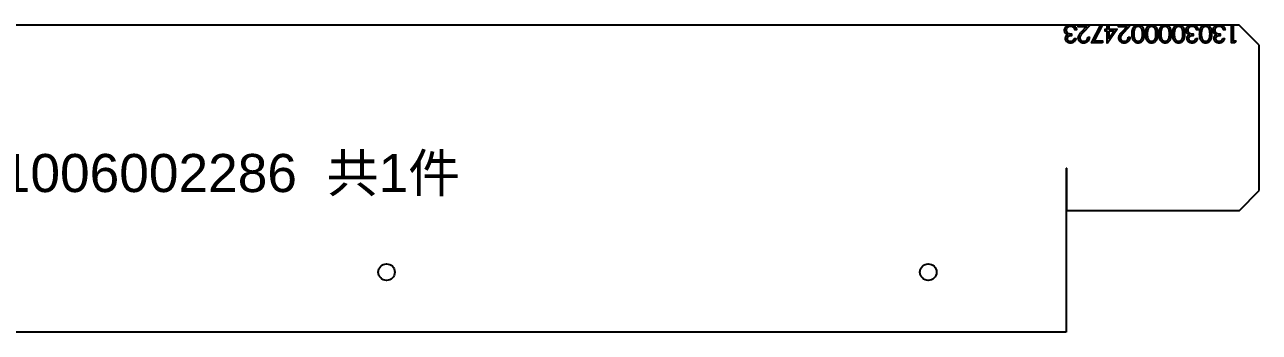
# Model space of a CAD drawing. Extents: x -16 to 22649, y -4599 to 814.
# Drawn here: x 13608.3 to 13854.5, y 190.7 to 252.1 of the extents above; entities that cross this region are included whole.
import ezdxf

# ---------------------------------------------------------------- set-up
doc = ezdxf.new("R2010")
doc.units = 0
doc.header["$MEASUREMENT"] = 0
doc.linetypes.add('CENTERX2', pattern=[20.32, 12.7, -2.54, 2.54, -2.54])
doc.layers.get('0').update_dxf_attribs({"linetype": 'CONTINUOUS'})
for name, color, linetype in [('1', 6, 'CENTERX2'), ('S1', 7, 'CONTINUOUS'), ('SLD-0', 7, 'CONTINUOUS')]:
    doc.layers.add(name, color=color, linetype=linetype)
doc.styles.get("Standard").update_dxf_attribs({"font": 'arial.ttf'})

# ---------------------------------------------------------------- blocks, each defined once
blk = doc.blocks.new('1303000024723_右底条_10100600')
at = {"layer": '1', "color": 6, "linetype": 'CONTINUOUS', "flags": 128}
for points in [[(304.11, 35.81), (304.42, 35.81), (304.42, 35.81), (304.4, 35.7), (304.36, 35.6), (304.32, 35.51), (304.28, 35.43), (304.23, 35.35), (304.17, 35.27), (304.11, 35.2), (304.04, 35.14), (303.97, 35.09), (303.9, 35.04), (303.82, 35), (303.74, 34.97), (303.65, 34.94), (303.57, 34.92), (303.48, 34.91), (303.38, 34.91), (303.38, 34.91), (303.24, 34.92), (303.11, 34.94), (302.99, 34.98), (302.86, 35.04), (302.75, 35.1), (302.65, 35.18), (302.56, 35.27), (302.49, 35.37), (302.43, 35.48), (302.39, 35.59), (302.37, 35.7), (302.36, 35.82), (302.36, 35.82), (302.37, 35.93), (302.38, 36.03), (302.42, 36.13), (302.46, 36.23), (302.52, 36.31), (302.59, 36.4), (302.67, 36.47), (302.77, 36.54), (302.77, 36.54), (302.66, 36.6), (302.56, 36.67), (302.47, 36.75), (302.39, 36.84), (302.39, 36.84), (302.34, 36.91), (302.3, 36.98), (302.26, 37.06), (302.23, 37.13), (302.21, 37.21), (302.19, 37.29), (302.18, 37.38), (302.18, 37.46), (302.18, 37.46), (302.19, 37.61), (302.22, 37.75), (302.27, 37.89), (302.34, 38.03), (302.43, 38.15), (302.53, 38.27), (302.64, 38.36), (302.77, 38.44), (302.92, 38.51), (303.07, 38.55), (303.22, 38.58), (303.39, 38.59), (303.39, 38.59), (303.5, 38.59), (303.61, 38.57), (303.71, 38.55), (303.81, 38.52), (303.9, 38.49), (303.99, 38.44), (304.08, 38.39), (304.16, 38.33), (304.23, 38.26), (304.3, 38.18), (304.36, 38.1), (304.41, 38), (304.46, 37.9), (304.5, 37.8), (304.53, 37.68), (304.56, 37.56), (304.56, 37.56), (304.24, 37.56), (304.24, 37.56), (304.22, 37.64), (304.19, 37.71), (304.16, 37.78), (304.13, 37.85), (304.09, 37.9), (304.05, 37.96), (304.01, 38), (303.97, 38.04), (303.97, 38.04), (303.91, 38.09), (303.85, 38.12), (303.78, 38.16), (303.71, 38.18), (303.63, 38.2), (303.55, 38.22), (303.47, 38.23), (303.38, 38.23), (303.38, 38.23), (303.29, 38.23), (303.19, 38.22), (303.1, 38.2), (303.02, 38.18), (302.94, 38.14), (302.87, 38.11), (302.8, 38.06), (302.74, 38.01), (302.68, 37.95), (302.63, 37.89), (302.59, 37.83), (302.55, 37.77), (302.53, 37.7), (302.51, 37.63), (302.5, 37.56), (302.49, 37.49), (302.49, 37.49), (302.5, 37.39), (302.52, 37.3), (302.56, 37.21), (302.61, 37.12), (302.68, 37.04), (302.76, 36.97), (302.84, 36.91), (302.94, 36.86), (302.99, 36.84), (303.06, 36.82), (303.12, 36.8), (303.2, 36.79), (303.28, 36.78), (303.37, 36.76), (303.47, 36.76), (303.57, 36.75), (303.57, 36.75), (303.57, 36.39), (303.57, 36.39), (303.44, 36.39), (303.32, 36.37), (303.2, 36.34), (303.09, 36.31), (302.99, 36.26), (302.9, 36.21), (302.83, 36.16), (302.77, 36.1), (302.73, 36.03), (302.7, 35.96), (302.68, 35.89), (302.67, 35.82), (302.67, 35.82), (302.68, 35.76), (302.69, 35.71), (302.7, 35.66), (302.72, 35.61), (302.75, 35.56), (302.79, 35.52), (302.83, 35.47), (302.87, 35.43), (302.92, 35.39), (302.98, 35.36), (303.04, 35.33), (303.1, 35.31), (303.16, 35.29), (303.23, 35.28), (303.3, 35.27), (303.38, 35.27), (303.38, 35.27), (303.5, 35.28), (303.61, 35.3), (303.71, 35.34), (303.8, 35.39), (303.85, 35.43), (303.89, 35.46), (303.93, 35.51), (303.97, 35.56), (304.01, 35.61), (304.04, 35.67), (304.08, 35.74), (304.11, 35.81)], [(306.8, 36.08), (307.12, 36.08), (307.12, 36.08), (307.11, 35.95), (307.09, 35.83), (307.06, 35.72), (307.02, 35.61), (306.98, 35.51), (306.92, 35.41), (306.85, 35.32), (306.78, 35.24), (306.69, 35.16), (306.6, 35.09), (306.51, 35.04), (306.41, 34.99), (306.31, 34.96), (306.2, 34.93), (306.09, 34.92), (305.97, 34.91), (305.97, 34.91), (305.86, 34.92), (305.75, 34.93), (305.65, 34.95), (305.55, 34.99), (305.45, 35.03), (305.37, 35.08), (305.28, 35.15), (305.21, 35.22), (305.14, 35.3), (305.08, 35.38), (305.03, 35.47), (304.99, 35.56), (304.96, 35.65), (304.93, 35.75), (304.92, 35.85), (304.92, 35.95), (304.92, 35.95), (304.93, 36.1), (304.95, 36.24), (305, 36.37), (305.06, 36.51), (305.1, 36.57), (305.15, 36.65), (305.21, 36.73), (305.27, 36.81), (305.35, 36.9), (305.43, 37), (305.52, 37.1), (305.62, 37.21), (305.62, 37.21), (306.5, 38.14), (306.5, 38.14), (304.87, 38.14), (304.87, 38.14), (304.87, 38.5), (304.87, 38.5), (307.25, 38.5), (307.25, 38.5), (305.89, 37.05), (305.89, 37.05), (305.79, 36.95), (305.7, 36.85), (305.62, 36.76), (305.55, 36.68), (305.49, 36.6), (305.44, 36.53), (305.39, 36.47), (305.36, 36.42), (305.3, 36.31), (305.26, 36.2), (305.24, 36.09), (305.23, 35.98), (305.23, 35.98), (305.23, 35.91), (305.24, 35.84), (305.26, 35.77), (305.29, 35.71), (305.32, 35.65), (305.35, 35.59), (305.4, 35.53), (305.45, 35.48), (305.51, 35.43), (305.57, 35.39), (305.63, 35.35), (305.7, 35.32), (305.77, 35.3), (305.84, 35.28), (305.91, 35.27), (305.99, 35.27), (305.99, 35.27), (306.07, 35.27), (306.15, 35.28), (306.23, 35.3), (306.3, 35.32), (306.37, 35.35), (306.43, 35.39), (306.49, 35.43), (306.55, 35.48), (306.6, 35.54), (306.65, 35.6), (306.69, 35.66), (306.72, 35.74), (306.75, 35.81), (306.77, 35.9), (306.79, 35.98), (306.8, 36.08)], [(309.72, 35), (307.56, 35), (307.56, 35), (309.4, 38.59), (309.4, 38.59), (309.68, 38.44), (309.68, 38.44), (308.1, 35.36), (308.1, 35.36), (309.72, 35.36), (309.72, 35.36), (309.72, 35)], [(310.72, 34.91), (310.66, 34.91), (310.66, 34.91), (310.66, 37.33), (310.66, 37.33), (310.26, 37.33), (310.26, 37.33), (310.26, 37.69), (310.26, 37.69), (310.66, 37.69), (310.66, 37.69), (310.66, 38.5), (310.66, 38.5), (310.97, 38.5), (310.97, 38.5), (310.97, 37.69), (310.97, 37.69), (312.63, 37.69), (312.63, 37.69), (310.72, 34.91)], [(310.97, 37.33), (310.97, 35.81), (310.97, 35.81), (312.02, 37.33), (312.02, 37.33), (310.97, 37.33)], [(314.88, 36.08), (315.19, 36.08), (315.19, 36.08), (315.18, 35.95), (315.17, 35.83), (315.14, 35.72), (315.1, 35.61), (315.05, 35.51), (315, 35.41), (314.93, 35.32), (314.85, 35.24), (314.77, 35.16), (314.68, 35.09), (314.59, 35.04), (314.49, 34.99), (314.39, 34.96), (314.28, 34.93), (314.17, 34.92), (314.05, 34.91), (314.05, 34.91), (313.94, 34.92), (313.83, 34.93), (313.72, 34.95), (313.62, 34.99), (313.53, 35.03), (313.44, 35.08), (313.36, 35.15), (313.29, 35.22), (313.22, 35.3), (313.16, 35.38), (313.11, 35.47), (313.07, 35.56), (313.03, 35.65), (313.01, 35.75), (313, 35.85), (312.99, 35.95), (312.99, 35.95), (313, 36.1), (313.03, 36.24), (313.07, 36.37), (313.14, 36.51), (313.18, 36.57), (313.23, 36.65), (313.29, 36.73), (313.35, 36.81), (313.43, 36.9), (313.51, 37), (313.6, 37.1), (313.7, 37.21), (313.7, 37.21), (314.58, 38.14), (314.58, 38.14), (312.95, 38.14), (312.95, 38.14), (312.95, 38.5), (312.95, 38.5), (315.33, 38.5), (315.33, 38.5), (313.97, 37.05), (313.97, 37.05), (313.87, 36.95), (313.78, 36.85), (313.7, 36.76), (313.63, 36.68), (313.57, 36.6), (313.51, 36.53), (313.47, 36.47), (313.43, 36.42), (313.38, 36.31), (313.34, 36.2), (313.32, 36.09), (313.31, 35.98), (313.31, 35.98), (313.31, 35.91), (313.32, 35.84), (313.34, 35.77), (313.36, 35.71), (313.39, 35.65), (313.43, 35.59), (313.48, 35.53), (313.53, 35.48), (313.58, 35.43), (313.64, 35.39), (313.71, 35.35), (313.77, 35.32), (313.84, 35.3), (313.91, 35.28), (313.99, 35.27), (314.07, 35.27), (314.07, 35.27), (314.15, 35.27), (314.23, 35.28), (314.3, 35.3), (314.37, 35.32), (314.44, 35.35), (314.51, 35.39), (314.57, 35.43), (314.63, 35.48), (314.68, 35.54), (314.72, 35.6), (314.76, 35.66), (314.8, 35.74), (314.83, 35.81), (314.85, 35.9), (314.87, 35.98), (314.88, 36.08)], [(318.02, 36.75), (318.02, 36.58), (318.01, 36.42), (318, 36.28), (317.98, 36.14), (317.96, 36.01), (317.94, 35.89), (317.91, 35.78), (317.87, 35.68), (317.83, 35.59), (317.79, 35.5), (317.74, 35.42), (317.69, 35.35), (317.64, 35.28), (317.58, 35.21), (317.52, 35.16), (317.45, 35.11), (317.38, 35.06), (317.31, 35.02), (317.24, 34.99), (317.17, 34.96), (317.09, 34.94), (317.01, 34.92), (316.93, 34.91), (316.85, 34.91), (316.85, 34.91), (316.77, 34.91), (316.68, 34.92), (316.6, 34.94), (316.53, 34.96), (316.45, 34.99), (316.38, 35.02), (316.3, 35.06), (316.24, 35.11), (316.17, 35.16), (316.11, 35.22), (316.05, 35.28), (315.99, 35.35), (315.94, 35.43), (315.89, 35.51), (315.84, 35.6), (315.8, 35.7), (315.76, 35.8), (315.73, 35.91), (315.7, 36.03), (315.68, 36.16), (315.66, 36.29), (315.65, 36.44), (315.64, 36.59), (315.64, 36.75), (315.64, 36.75), (315.64, 36.91), (315.65, 37.06), (315.66, 37.21), (315.68, 37.34), (315.7, 37.47), (315.73, 37.59), (315.76, 37.7), (315.8, 37.8), (315.84, 37.9), (315.89, 37.98), (315.93, 38.07), (315.99, 38.14), (316.04, 38.21), (316.1, 38.28), (316.17, 38.34), (316.23, 38.39), (316.3, 38.44), (316.38, 38.48), (316.45, 38.51), (316.53, 38.54), (316.6, 38.56), (316.68, 38.58), (316.77, 38.59), (316.85, 38.59), (316.85, 38.59), (316.93, 38.59), (317.01, 38.58), (317.09, 38.56), (317.17, 38.54), (317.24, 38.51), (317.31, 38.48), (317.38, 38.44), (317.45, 38.4), (317.52, 38.35), (317.58, 38.29), (317.64, 38.23), (317.69, 38.16), (317.74, 38.08), (317.79, 38), (317.83, 37.91), (317.87, 37.82), (317.9, 37.72), (317.94, 37.61), (317.96, 37.49), (317.98, 37.36), (318, 37.22), (318.01, 37.08), (318.02, 36.92), (318.02, 36.75)], [(317.71, 36.75), (317.7, 36.89), (317.7, 37.02), (317.69, 37.14), (317.68, 37.26), (317.66, 37.36), (317.64, 37.46), (317.62, 37.55), (317.6, 37.63), (317.57, 37.7), (317.54, 37.77), (317.5, 37.83), (317.47, 37.89), (317.42, 37.94), (317.38, 37.99), (317.33, 38.04), (317.28, 38.08), (317.18, 38.14), (317.07, 38.19), (316.95, 38.22), (316.84, 38.23), (316.84, 38.23), (316.72, 38.22), (316.61, 38.19), (316.5, 38.15), (316.4, 38.08), (316.35, 38.04), (316.3, 38), (316.26, 37.95), (316.22, 37.89), (316.18, 37.83), (316.15, 37.77), (316.12, 37.7), (316.09, 37.63), (316.09, 37.63), (316.06, 37.54), (316.03, 37.44), (316.01, 37.33), (315.99, 37.23), (315.97, 37.12), (315.96, 37), (315.96, 36.88), (315.96, 36.75), (315.96, 36.75), (315.96, 36.62), (315.96, 36.5), (315.97, 36.39), (315.98, 36.28), (316, 36.18), (316.02, 36.08), (316.05, 35.99), (316.07, 35.9), (316.1, 35.82), (316.14, 35.75), (316.17, 35.68), (316.21, 35.62), (316.26, 35.56), (316.3, 35.51), (316.35, 35.46), (316.4, 35.42), (316.5, 35.35), (316.61, 35.31), (316.72, 35.28), (316.84, 35.27), (316.84, 35.27), (316.95, 35.28), (317.07, 35.31), (317.18, 35.35), (317.28, 35.42), (317.33, 35.46), (317.38, 35.51), (317.42, 35.56), (317.46, 35.61), (317.5, 35.67), (317.54, 35.73), (317.57, 35.8), (317.6, 35.87), (317.62, 35.95), (317.64, 36.04), (317.66, 36.13), (317.68, 36.24), (317.69, 36.35), (317.7, 36.48), (317.7, 36.61), (317.71, 36.75)], [(320.71, 36.75), (320.71, 36.58), (320.7, 36.42), (320.69, 36.28), (320.67, 36.14), (320.65, 36.01), (320.63, 35.89), (320.6, 35.78), (320.56, 35.68), (320.53, 35.59), (320.48, 35.5), (320.44, 35.42), (320.38, 35.35), (320.33, 35.28), (320.27, 35.21), (320.21, 35.16), (320.15, 35.11), (320.08, 35.06), (320.01, 35.02), (319.93, 34.99), (319.86, 34.96), (319.78, 34.94), (319.7, 34.92), (319.62, 34.91), (319.54, 34.91), (319.54, 34.91), (319.46, 34.91), (319.38, 34.92), (319.3, 34.94), (319.22, 34.96), (319.14, 34.99), (319.07, 35.02), (319, 35.06), (318.93, 35.11), (318.86, 35.16), (318.8, 35.22), (318.74, 35.28), (318.68, 35.35), (318.63, 35.43), (318.58, 35.51), (318.54, 35.6), (318.49, 35.7), (318.46, 35.8), (318.42, 35.91), (318.4, 36.03), (318.37, 36.16), (318.36, 36.29), (318.34, 36.44), (318.34, 36.59), (318.33, 36.75), (318.33, 36.75), (318.34, 36.91), (318.34, 37.06), (318.36, 37.21), (318.37, 37.34), (318.4, 37.47), (318.42, 37.59), (318.45, 37.7), (318.49, 37.8), (318.53, 37.9), (318.58, 37.98), (318.63, 38.07), (318.68, 38.14), (318.73, 38.21), (318.79, 38.28), (318.86, 38.34), (318.93, 38.39), (319, 38.44), (319.07, 38.48), (319.14, 38.51), (319.22, 38.54), (319.3, 38.56), (319.38, 38.58), (319.46, 38.59), (319.54, 38.59), (319.54, 38.59), (319.62, 38.59), (319.7, 38.58), (319.78, 38.56), (319.86, 38.54), (319.93, 38.51), (320, 38.48), (320.07, 38.44), (320.14, 38.4), (320.21, 38.35), (320.27, 38.29), (320.33, 38.23), (320.38, 38.16), (320.43, 38.08), (320.48, 38), (320.52, 37.91), (320.56, 37.82), (320.6, 37.72), (320.63, 37.61), (320.65, 37.49), (320.67, 37.36), (320.69, 37.22), (320.7, 37.08), (320.71, 36.92), (320.71, 36.75)], [(320.4, 36.75), (320.4, 36.89), (320.39, 37.02), (320.38, 37.14), (320.37, 37.26), (320.36, 37.36), (320.34, 37.46), (320.32, 37.55), (320.29, 37.63), (320.26, 37.7), (320.23, 37.77), (320.2, 37.83), (320.16, 37.89), (320.12, 37.94), (320.07, 37.99), (320.02, 38.04), (319.97, 38.08), (319.87, 38.14), (319.76, 38.19), (319.65, 38.22), (319.53, 38.23), (319.53, 38.23), (319.42, 38.22), (319.3, 38.19), (319.2, 38.15), (319.09, 38.08), (319.04, 38.04), (318.99, 38), (318.95, 37.95), (318.91, 37.89), (318.87, 37.83), (318.84, 37.77), (318.81, 37.7), (318.78, 37.63), (318.78, 37.63), (318.75, 37.54), (318.72, 37.44), (318.7, 37.33), (318.68, 37.23), (318.67, 37.12), (318.66, 37), (318.65, 36.88), (318.65, 36.75), (318.65, 36.75), (318.65, 36.62), (318.65, 36.5), (318.66, 36.39), (318.68, 36.28), (318.69, 36.18), (318.71, 36.08), (318.74, 35.99), (318.77, 35.9), (318.8, 35.82), (318.83, 35.75), (318.87, 35.68), (318.91, 35.62), (318.95, 35.56), (318.99, 35.51), (319.04, 35.46), (319.09, 35.42), (319.2, 35.35), (319.31, 35.31), (319.42, 35.28), (319.53, 35.27), (319.53, 35.27), (319.65, 35.28), (319.76, 35.31), (319.87, 35.35), (319.97, 35.42), (320.02, 35.46), (320.07, 35.51), (320.12, 35.56), (320.16, 35.61), (320.19, 35.67), (320.23, 35.73), (320.26, 35.8), (320.29, 35.87), (320.31, 35.95), (320.34, 36.04), (320.36, 36.13), (320.37, 36.24), (320.38, 36.35), (320.39, 36.48), (320.4, 36.61), (320.4, 36.75)], [(323.4, 36.75), (323.4, 36.58), (323.39, 36.42), (323.38, 36.28), (323.37, 36.14), (323.35, 36.01), (323.32, 35.89), (323.29, 35.78), (323.26, 35.68), (323.22, 35.59), (323.17, 35.5), (323.13, 35.42), (323.08, 35.35), (323.02, 35.28), (322.97, 35.21), (322.9, 35.16), (322.84, 35.11), (322.77, 35.06), (322.7, 35.02), (322.63, 34.99), (322.55, 34.96), (322.47, 34.94), (322.4, 34.92), (322.32, 34.91), (322.23, 34.91), (322.23, 34.91), (322.15, 34.91), (322.07, 34.92), (321.99, 34.94), (321.91, 34.96), (321.84, 34.99), (321.76, 35.02), (321.69, 35.06), (321.62, 35.11), (321.55, 35.16), (321.49, 35.22), (321.43, 35.28), (321.37, 35.35), (321.32, 35.43), (321.27, 35.51), (321.23, 35.6), (321.19, 35.7), (321.15, 35.8), (321.12, 35.91), (321.09, 36.03), (321.07, 36.16), (321.05, 36.29), (321.04, 36.44), (321.03, 36.59), (321.03, 36.75), (321.03, 36.75), (321.03, 36.91), (321.04, 37.06), (321.05, 37.21), (321.06, 37.34), (321.09, 37.47), (321.11, 37.59), (321.15, 37.7), (321.18, 37.8), (321.22, 37.9), (321.27, 37.98), (321.32, 38.07), (321.37, 38.14), (321.43, 38.21), (321.49, 38.28), (321.55, 38.34), (321.62, 38.39), (321.69, 38.44), (321.76, 38.48), (321.83, 38.51), (321.91, 38.54), (321.99, 38.56), (322.07, 38.58), (322.15, 38.59), (322.23, 38.59), (322.23, 38.59), (322.32, 38.59), (322.4, 38.58), (322.47, 38.56), (322.55, 38.54), (322.62, 38.51), (322.7, 38.48), (322.77, 38.44), (322.84, 38.4), (322.9, 38.35), (322.96, 38.29), (323.02, 38.23), (323.07, 38.16), (323.12, 38.08), (323.17, 38), (323.21, 37.91), (323.25, 37.82), (323.29, 37.72), (323.32, 37.61), (323.34, 37.49), (323.37, 37.36), (323.38, 37.22), (323.39, 37.08), (323.4, 36.92), (323.4, 36.75)], [(323.09, 36.75), (323.09, 36.89), (323.08, 37.02), (323.07, 37.14), (323.06, 37.26), (323.05, 37.36), (323.03, 37.46), (323.01, 37.55), (322.98, 37.63), (322.95, 37.7), (322.92, 37.77), (322.89, 37.83), (322.85, 37.89), (322.81, 37.94), (322.76, 37.99), (322.72, 38.04), (322.67, 38.08), (322.56, 38.14), (322.45, 38.19), (322.34, 38.22), (322.22, 38.23), (322.22, 38.23), (322.11, 38.22), (322, 38.19), (321.89, 38.15), (321.78, 38.08), (321.73, 38.04), (321.69, 38), (321.64, 37.95), (321.6, 37.89), (321.57, 37.83), (321.53, 37.77), (321.5, 37.7), (321.47, 37.63), (321.47, 37.63), (321.44, 37.54), (321.41, 37.44), (321.39, 37.33), (321.37, 37.23), (321.36, 37.12), (321.35, 37), (321.34, 36.88), (321.34, 36.75), (321.34, 36.75), (321.34, 36.62), (321.35, 36.5), (321.36, 36.39), (321.37, 36.28), (321.39, 36.18), (321.41, 36.08), (321.43, 35.99), (321.46, 35.9), (321.49, 35.82), (321.52, 35.75), (321.56, 35.68), (321.6, 35.62), (321.64, 35.56), (321.69, 35.51), (321.73, 35.46), (321.78, 35.42), (321.89, 35.35), (322, 35.31), (322.11, 35.28), (322.22, 35.27), (322.22, 35.27), (322.34, 35.28), (322.45, 35.31), (322.56, 35.35), (322.67, 35.42), (322.72, 35.46), (322.76, 35.51), (322.81, 35.56), (322.85, 35.61), (322.89, 35.67), (322.92, 35.73), (322.95, 35.8), (322.98, 35.87), (323.01, 35.95), (323.03, 36.04), (323.05, 36.13), (323.06, 36.24), (323.07, 36.35), (323.08, 36.48), (323.09, 36.61), (323.09, 36.75)], [(326.1, 36.75), (326.09, 36.58), (326.09, 36.42), (326.08, 36.28), (326.06, 36.14), (326.04, 36.01), (326.01, 35.89), (325.98, 35.78), (325.95, 35.68), (325.91, 35.59), (325.87, 35.5), (325.82, 35.42), (325.77, 35.35), (325.72, 35.28), (325.66, 35.21), (325.6, 35.16), (325.53, 35.11), (325.46, 35.06), (325.39, 35.02), (325.32, 34.99), (325.24, 34.96), (325.17, 34.94), (325.09, 34.92), (325.01, 34.91), (324.93, 34.91), (324.93, 34.91), (324.84, 34.91), (324.76, 34.92), (324.68, 34.94), (324.6, 34.96), (324.53, 34.99), (324.45, 35.02), (324.38, 35.06), (324.31, 35.11), (324.25, 35.16), (324.18, 35.22), (324.12, 35.28), (324.07, 35.35), (324.01, 35.43), (323.96, 35.51), (323.92, 35.6), (323.88, 35.7), (323.84, 35.8), (323.81, 35.91), (323.78, 36.03), (323.76, 36.16), (323.74, 36.29), (323.73, 36.44), (323.72, 36.59), (323.72, 36.75), (323.72, 36.75), (323.72, 36.91), (323.73, 37.06), (323.74, 37.21), (323.76, 37.34), (323.78, 37.47), (323.81, 37.59), (323.84, 37.7), (323.88, 37.8), (323.92, 37.9), (323.96, 37.98), (324.01, 38.07), (324.06, 38.14), (324.12, 38.21), (324.18, 38.28), (324.24, 38.34), (324.31, 38.39), (324.38, 38.44), (324.45, 38.48), (324.53, 38.51), (324.6, 38.54), (324.68, 38.56), (324.76, 38.58), (324.84, 38.59), (324.93, 38.59), (324.93, 38.59), (325.01, 38.59), (325.09, 38.58), (325.17, 38.56), (325.24, 38.54), (325.32, 38.51), (325.39, 38.48), (325.46, 38.44), (325.53, 38.4), (325.59, 38.35), (325.65, 38.29), (325.71, 38.23), (325.77, 38.16), (325.82, 38.08), (325.86, 38), (325.91, 37.91), (325.95, 37.82), (325.98, 37.72), (326.01, 37.61), (326.04, 37.49), (326.06, 37.36), (326.08, 37.22), (326.09, 37.08), (326.09, 36.92), (326.1, 36.75)], [(325.78, 36.75), (325.78, 36.89), (325.78, 37.02), (325.77, 37.14), (325.76, 37.26), (325.74, 37.36), (325.72, 37.46), (325.7, 37.55), (325.67, 37.63), (325.65, 37.7), (325.61, 37.77), (325.58, 37.83), (325.54, 37.89), (325.5, 37.94), (325.46, 37.99), (325.41, 38.04), (325.36, 38.08), (325.25, 38.14), (325.14, 38.19), (325.03, 38.22), (324.92, 38.23), (324.92, 38.23), (324.8, 38.22), (324.69, 38.19), (324.58, 38.15), (324.48, 38.08), (324.43, 38.04), (324.38, 38), (324.34, 37.95), (324.29, 37.89), (324.26, 37.83), (324.22, 37.77), (324.19, 37.7), (324.16, 37.63), (324.16, 37.63), (324.13, 37.54), (324.11, 37.44), (324.08, 37.33), (324.07, 37.23), (324.05, 37.12), (324.04, 37), (324.03, 36.88), (324.03, 36.75), (324.03, 36.75), (324.03, 36.62), (324.04, 36.5), (324.05, 36.39), (324.06, 36.28), (324.08, 36.18), (324.1, 36.08), (324.12, 35.99), (324.15, 35.9), (324.18, 35.82), (324.21, 35.75), (324.25, 35.68), (324.29, 35.62), (324.33, 35.56), (324.38, 35.51), (324.43, 35.46), (324.48, 35.42), (324.58, 35.35), (324.69, 35.31), (324.8, 35.28), (324.92, 35.27), (324.92, 35.27), (325.03, 35.28), (325.14, 35.31), (325.25, 35.35), (325.36, 35.42), (325.41, 35.46), (325.46, 35.51), (325.5, 35.56), (325.54, 35.61), (325.58, 35.67), (325.61, 35.73), (325.65, 35.8), (325.67, 35.87), (325.7, 35.95), (325.72, 36.04), (325.74, 36.13), (325.75, 36.24), (325.77, 36.35), (325.78, 36.48), (325.78, 36.61), (325.78, 36.75)], [(328.34, 35.81), (328.65, 35.81), (328.65, 35.81), (328.63, 35.7), (328.59, 35.6), (328.55, 35.51), (328.51, 35.43), (328.46, 35.35), (328.4, 35.27), (328.34, 35.2), (328.27, 35.14), (328.2, 35.09), (328.13, 35.04), (328.05, 35), (327.97, 34.97), (327.88, 34.94), (327.8, 34.92), (327.71, 34.91), (327.61, 34.91), (327.61, 34.91), (327.48, 34.92), (327.34, 34.94), (327.22, 34.98), (327.09, 35.04), (326.98, 35.1), (326.88, 35.18), (326.79, 35.27), (326.72, 35.37), (326.66, 35.48), (326.62, 35.59), (326.6, 35.7), (326.59, 35.82), (326.59, 35.82), (326.6, 35.93), (326.61, 36.03), (326.65, 36.13), (326.69, 36.23), (326.75, 36.31), (326.82, 36.4), (326.9, 36.47), (327, 36.54), (327, 36.54), (326.89, 36.6), (326.79, 36.67), (326.7, 36.75), (326.62, 36.84), (326.62, 36.84), (326.57, 36.91), (326.53, 36.98), (326.49, 37.06), (326.46, 37.13), (326.44, 37.21), (326.42, 37.29), (326.41, 37.38), (326.41, 37.46), (326.41, 37.46), (326.42, 37.61), (326.45, 37.75), (326.5, 37.89), (326.57, 38.03), (326.66, 38.15), (326.76, 38.27), (326.87, 38.36), (327, 38.44), (327.15, 38.51), (327.3, 38.55), (327.45, 38.58), (327.62, 38.59), (327.62, 38.59), (327.73, 38.59), (327.84, 38.57), (327.94, 38.55), (328.04, 38.52), (328.14, 38.49), (328.22, 38.44), (328.31, 38.39), (328.39, 38.33), (328.46, 38.26), (328.53, 38.18), (328.59, 38.1), (328.64, 38), (328.69, 37.9), (328.73, 37.8), (328.76, 37.68), (328.79, 37.56), (328.79, 37.56), (328.47, 37.56), (328.47, 37.56), (328.45, 37.64), (328.42, 37.71), (328.39, 37.78), (328.36, 37.85), (328.32, 37.9), (328.28, 37.96), (328.24, 38), (328.2, 38.04), (328.2, 38.04), (328.14, 38.09), (328.08, 38.12), (328.01, 38.16), (327.94, 38.18), (327.86, 38.2), (327.79, 38.22), (327.7, 38.23), (327.62, 38.23), (327.62, 38.23), (327.52, 38.23), (327.42, 38.22), (327.34, 38.2), (327.25, 38.18), (327.17, 38.14), (327.1, 38.11), (327.03, 38.06), (326.97, 38.01), (326.91, 37.95), (326.86, 37.89), (326.82, 37.83), (326.79, 37.77), (326.76, 37.7), (326.74, 37.63), (326.73, 37.56), (326.72, 37.49), (326.72, 37.49), (326.73, 37.39), (326.75, 37.3), (326.79, 37.21), (326.85, 37.12), (326.91, 37.04), (326.99, 36.97), (327.07, 36.91), (327.17, 36.86), (327.22, 36.84), (327.29, 36.82), (327.35, 36.8), (327.43, 36.79), (327.51, 36.78), (327.6, 36.76), (327.7, 36.76), (327.8, 36.75), (327.8, 36.75), (327.8, 36.39), (327.8, 36.39), (327.67, 36.39), (327.55, 36.37), (327.43, 36.34), (327.32, 36.31), (327.22, 36.26), (327.13, 36.21), (327.06, 36.16), (327, 36.1), (326.96, 36.03), (326.93, 35.96), (326.91, 35.89), (326.9, 35.82), (326.9, 35.82), (326.91, 35.76), (326.92, 35.71), (326.93, 35.66), (326.95, 35.61), (326.98, 35.56), (327.02, 35.52), (327.06, 35.47), (327.1, 35.43), (327.15, 35.39), (327.21, 35.36), (327.27, 35.33), (327.33, 35.31), (327.39, 35.29), (327.46, 35.28), (327.53, 35.27), (327.61, 35.27), (327.61, 35.27), (327.73, 35.28), (327.84, 35.3), (327.94, 35.34), (328.04, 35.39), (328.08, 35.43), (328.12, 35.46), (328.16, 35.51), (328.2, 35.56), (328.24, 35.61), (328.27, 35.67), (328.31, 35.74), (328.34, 35.81)], [(331.48, 36.75), (331.48, 36.58), (331.47, 36.42), (331.46, 36.28), (331.44, 36.14), (331.42, 36.01), (331.4, 35.89), (331.37, 35.78), (331.33, 35.68), (331.29, 35.59), (331.25, 35.5), (331.2, 35.42), (331.15, 35.35), (331.1, 35.28), (331.04, 35.21), (330.98, 35.16), (330.91, 35.11), (330.85, 35.06), (330.78, 35.02), (330.7, 34.99), (330.63, 34.96), (330.55, 34.94), (330.47, 34.92), (330.39, 34.91), (330.31, 34.91), (330.31, 34.91), (330.23, 34.91), (330.15, 34.92), (330.07, 34.94), (329.99, 34.96), (329.91, 34.99), (329.84, 35.02), (329.77, 35.06), (329.7, 35.11), (329.63, 35.16), (329.57, 35.22), (329.51, 35.28), (329.45, 35.35), (329.4, 35.43), (329.35, 35.51), (329.3, 35.6), (329.26, 35.7), (329.23, 35.8), (329.19, 35.91), (329.16, 36.03), (329.14, 36.16), (329.12, 36.29), (329.11, 36.44), (329.11, 36.59), (329.1, 36.75), (329.1, 36.75), (329.11, 36.91), (329.11, 37.06), (329.12, 37.21), (329.14, 37.34), (329.16, 37.47), (329.19, 37.59), (329.22, 37.7), (329.26, 37.8), (329.3, 37.9), (329.35, 37.98), (329.39, 38.07), (329.45, 38.14), (329.5, 38.21), (329.56, 38.28), (329.63, 38.34), (329.7, 38.39), (329.77, 38.44), (329.84, 38.48), (329.91, 38.51), (329.99, 38.54), (330.07, 38.56), (330.15, 38.58), (330.23, 38.59), (330.31, 38.59), (330.31, 38.59), (330.39, 38.59), (330.47, 38.58), (330.55, 38.56), (330.63, 38.54), (330.7, 38.51), (330.77, 38.48), (330.84, 38.44), (330.91, 38.4), (330.98, 38.35), (331.04, 38.29), (331.1, 38.23), (331.15, 38.16), (331.2, 38.08), (331.25, 38), (331.29, 37.91), (331.33, 37.82), (331.37, 37.72), (331.4, 37.61), (331.42, 37.49), (331.44, 37.36), (331.46, 37.22), (331.47, 37.08), (331.48, 36.92), (331.48, 36.75)], [(331.17, 36.75), (331.17, 36.89), (331.16, 37.02), (331.15, 37.14), (331.14, 37.26), (331.12, 37.36), (331.11, 37.46), (331.08, 37.55), (331.06, 37.63), (331.03, 37.7), (331, 37.77), (330.96, 37.83), (330.93, 37.89), (330.89, 37.94), (330.84, 37.99), (330.79, 38.04), (330.74, 38.08), (330.64, 38.14), (330.53, 38.19), (330.42, 38.22), (330.3, 38.23), (330.3, 38.23), (330.18, 38.22), (330.07, 38.19), (329.96, 38.15), (329.86, 38.08), (329.81, 38.04), (329.76, 38), (329.72, 37.95), (329.68, 37.89), (329.64, 37.83), (329.61, 37.77), (329.58, 37.7), (329.55, 37.63), (329.55, 37.63), (329.52, 37.54), (329.49, 37.44), (329.47, 37.33), (329.45, 37.23), (329.44, 37.12), (329.43, 37), (329.42, 36.88), (329.42, 36.75), (329.42, 36.75), (329.42, 36.62), (329.42, 36.5), (329.43, 36.39), (329.45, 36.28), (329.46, 36.18), (329.48, 36.08), (329.51, 35.99), (329.53, 35.9), (329.57, 35.82), (329.6, 35.75), (329.64, 35.68), (329.67, 35.62), (329.72, 35.56), (329.76, 35.51), (329.81, 35.46), (329.86, 35.42), (329.97, 35.35), (330.07, 35.31), (330.19, 35.28), (330.3, 35.27), (330.3, 35.27), (330.42, 35.28), (330.53, 35.31), (330.64, 35.35), (330.74, 35.42), (330.79, 35.46), (330.84, 35.51), (330.88, 35.56), (330.93, 35.61), (330.96, 35.67), (331, 35.73), (331.03, 35.8), (331.06, 35.87), (331.08, 35.95), (331.11, 36.04), (331.12, 36.13), (331.14, 36.24), (331.15, 36.35), (331.16, 36.48), (331.17, 36.61), (331.17, 36.75)], [(333.72, 35.81), (334.04, 35.81), (334.04, 35.81), (334.01, 35.7), (333.98, 35.6), (333.94, 35.51), (333.89, 35.43), (333.84, 35.35), (333.79, 35.27), (333.73, 35.2), (333.66, 35.14), (333.59, 35.09), (333.51, 35.04), (333.43, 35), (333.35, 34.97), (333.27, 34.94), (333.18, 34.92), (333.09, 34.91), (333, 34.91), (333, 34.91), (332.86, 34.92), (332.73, 34.94), (332.6, 34.98), (332.48, 35.04), (332.36, 35.1), (332.27, 35.18), (332.18, 35.27), (332.11, 35.37), (332.05, 35.48), (332.01, 35.59), (331.98, 35.7), (331.97, 35.82), (331.97, 35.82), (331.98, 35.93), (332, 36.03), (332.03, 36.13), (332.08, 36.23), (332.13, 36.31), (332.2, 36.4), (332.29, 36.47), (332.38, 36.54), (332.38, 36.54), (332.27, 36.6), (332.17, 36.67), (332.08, 36.75), (332, 36.84), (332, 36.84), (331.95, 36.91), (331.91, 36.98), (331.88, 37.06), (331.85, 37.13), (331.82, 37.21), (331.81, 37.29), (331.8, 37.38), (331.79, 37.46), (331.79, 37.46), (331.8, 37.61), (331.83, 37.75), (331.88, 37.89), (331.95, 38.03), (332.04, 38.15), (332.14, 38.27), (332.26, 38.36), (332.39, 38.44), (332.53, 38.51), (332.68, 38.55), (332.84, 38.58), (333.01, 38.59), (333.01, 38.59), (333.12, 38.59), (333.23, 38.57), (333.33, 38.55), (333.43, 38.52), (333.52, 38.49), (333.61, 38.44), (333.69, 38.39), (333.77, 38.33), (333.85, 38.26), (333.91, 38.18), (333.97, 38.1), (334.03, 38), (334.07, 37.9), (334.11, 37.8), (334.15, 37.68), (334.17, 37.56), (334.17, 37.56), (333.86, 37.56), (333.86, 37.56), (333.83, 37.64), (333.81, 37.71), (333.78, 37.78), (333.74, 37.85), (333.71, 37.9), (333.67, 37.96), (333.63, 38), (333.58, 38.04), (333.58, 38.04), (333.53, 38.09), (333.46, 38.12), (333.39, 38.16), (333.32, 38.18), (333.25, 38.2), (333.17, 38.22), (333.09, 38.23), (333, 38.23), (333, 38.23), (332.9, 38.23), (332.81, 38.22), (332.72, 38.2), (332.64, 38.18), (332.56, 38.14), (332.49, 38.11), (332.42, 38.06), (332.35, 38.01), (332.3, 37.95), (332.25, 37.89), (332.2, 37.83), (332.17, 37.77), (332.14, 37.7), (332.12, 37.63), (332.11, 37.56), (332.11, 37.49), (332.11, 37.49), (332.12, 37.39), (332.14, 37.3), (332.18, 37.21), (332.23, 37.12), (332.3, 37.04), (332.37, 36.97), (332.46, 36.91), (332.56, 36.86), (332.61, 36.84), (332.67, 36.82), (332.74, 36.8), (332.82, 36.79), (332.9, 36.78), (332.99, 36.76), (333.08, 36.76), (333.19, 36.75), (333.19, 36.75), (333.19, 36.39), (333.19, 36.39), (333.06, 36.39), (332.93, 36.37), (332.82, 36.34), (332.7, 36.31), (332.6, 36.26), (332.52, 36.21), (332.44, 36.16), (332.39, 36.1), (332.34, 36.03), (332.31, 35.96), (332.29, 35.89), (332.29, 35.82), (332.29, 35.82), (332.29, 35.76), (332.3, 35.71), (332.32, 35.66), (332.34, 35.61), (332.37, 35.56), (332.4, 35.52), (332.44, 35.47), (332.49, 35.43), (332.54, 35.39), (332.59, 35.36), (332.65, 35.33), (332.71, 35.31), (332.78, 35.29), (332.85, 35.28), (332.92, 35.27), (332.99, 35.27), (332.99, 35.27), (333.11, 35.28), (333.22, 35.3), (333.33, 35.34), (333.42, 35.39), (333.46, 35.43), (333.51, 35.46), (333.55, 35.51), (333.59, 35.56), (333.62, 35.61), (333.66, 35.67), (333.69, 35.74), (333.72, 35.81)], [(336.12, 35), (335.47, 35), (335.47, 35), (335.47, 38.5), (335.47, 38.5), (335.79, 38.5), (335.79, 38.5), (335.79, 35.36), (335.79, 35.36), (336.33, 35.36), (336.33, 35.36), (336.12, 35)]]:
    blk.add_lwpolyline(points, dxfattribs=at)
at = {"layer": 'SLD-0', "linetype": 'CONTINUOUS'}
for p, q in [((337, 38.5), (-337, 38.5)), ((341, 34.5), (337, 38.5)), ((341, 5.5), (341, 34.5)), ((302.5, 10), (302.6, 10)), ((302.5, 10), (302.5, -22.76)), ((302.6, 1.5), (302.6, 10)), ((337, 1.5), (341, 5.5)), ((337, 1.5), (302.6, 1.5)), ((302.5, -22.76), (-292.5, -22.76))]:
    blk.add_line(p, q, dxfattribs=at)
for centre in [(167, -10.76), (275, -10.76)]:
    blk.add_circle(centre, 1.65, dxfattribs=at)
at = {"layer": 'S1', "color": 3, "insert": (0, 7.91), "char_height": 7.6, "attachment_point": 5}
blk.add_mtext('T5_06Cr19Ni10_GB_T4237__1303000024723 {\\fSimSun|b0|i0|c134|p2;右底条 }101006002286  {\\fSimSun|b0|i0|c134|p2;共}1{\\fSimSun|b0|i0|c134|p2;件}', dxfattribs=at)

msp = doc.modelspace()

# ---------------------------------------------------------------- block references
msp.add_blockref('1303000024723_右底条_10100600', (13513.45967, 213.493))

doc.saveas('drawing.dxf')
